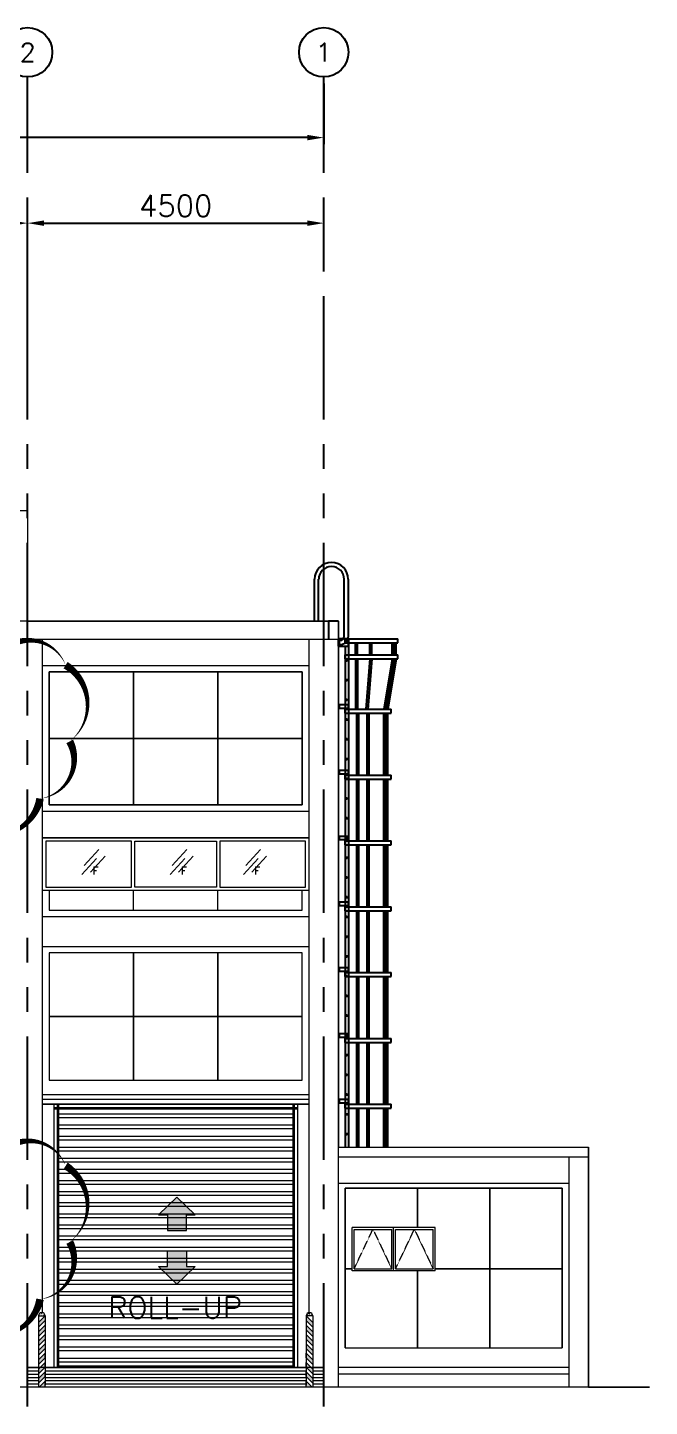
# Model space of a CAD drawing. Header units: inches. Extents: x 10298 to 58665, y -34908 to 21181.
# Drawn here: x 49213 to 58665, y 224 to 21181 of the extents above; entities that cross this region are included whole.
import ezdxf
from ezdxf.enums import TextEntityAlignment as Align

# ---------------------------------------------------------------- set-up
doc = ezdxf.new("R2010")
doc.units = ezdxf.units.IN
doc.header["$MEASUREMENT"] = 0
for name, pattern in [('CENTER', [2, 1.25, -0.25, 0.25, -0.25]), ('HIDDEN', [0.375, 0.25, -0.125]), ('HIDDEN2', [0.1875, 0.125, -0.0625]), ('PHANTOM', [2.5, 1.25, -0.25, 0.25, -0.25, 0.25, -0.25])]:
    doc.linetypes.add(name, pattern=pattern)
for name, color, linetype in [('GRID_TXT45', 4, 'Continuous'), ('M-DIM', 8, 'Continuous'), ('M-HVAC-DUCT-NEW', 5, 'Continuous'), ('M-X-BKGD', 8, 'Continuous')]:
    doc.layers.add(name, color=color, linetype=linetype)
doc.styles.add('SIMPLEX', font='simplex.shx')

# ---------------------------------------------------------------- blocks, each defined once
blk = doc.blocks.new('GRID_SYM')
at = {"color": 2}
blk.add_circle((0, 6), 6, dxfattribs=at)
at = {"layer": 'GRID_TXT45', "color": 4, "style": 'SIMPLEX'}
blk.add_attdef('GRD_TXT', text='', height=4.5, dxfattribs=at).set_placement((0, 6), align=Align.MIDDLE_CENTER)
blk = doc.blocks.new('GRID')
at = {"layer": 'M-DIM', "linetype": 'PHANTOM', "ltscale": 1500}
for p, q in [((55266, 10630), (55266, 30837)), ((59766, 10630), (59766, 30837))]:
    blk.add_line(p, q, dxfattribs=at)
at = {"layer": 'M-DIM'}
for p, q in [((59766, 30737), (59766, 29815)), ((59516, 29915), (19516, 29915)), ((55266, 27456), (55266, 28715)), ((55266, 27456), (55266, 28715)), ((59766, 27964), (59766, 28715)), ((55516, 28615), (59516, 28615))]:
    blk.add_line(p, q, dxfattribs=at)
for points in [[(59516, 29956), (59516, 29873), (59766, 29915)], [(55016, 28656), (55016, 28573), (55266, 28615)], [(55516, 28656), (55516, 28573), (55266, 28615)], [(59516, 28656), (59516, 28573), (59766, 28615)]]:
    blk.add_solid(points, dxfattribs=at)
at = {"xscale": 62.5, "yscale": 62.5, "zscale": 62.5}
for p, values in [((55266, 30837), {'GRD_TXT': '2'}), ((59766, 30837), {'GRD_TXT': '1'})]:
    blk.add_blockref('GRID_SYM', p, dxfattribs=at).add_auto_attribs(values)
at = {"layer": 'M-DIM', "insert": (57516, 28877), "char_height": 325, "attachment_point": 5, "style": 'SIMPLEX'}
blk.add_mtext('\\A1;4500', dxfattribs=at)
blk = doc.blocks.new('ELEV 1')
at = {"layer": 'M-X-BKGD', "lineweight": 0}
for points in [[(57390, 13541), (57390, 13304), (57680, 13304), (57680, 13541), (57814, 13541), (57535, 13809), (57256, 13541)], [(57535, 12491), (57814, 12759), (57680, 12759), (57680, 12995), (57390, 12995), (57390, 12759), (57256, 12759)]]:
    blk.add_hatch(color=256, dxfattribs=at).paths.add_polyline_path(points)
h = blk.add_hatch(color=256, dxfattribs=at)
h.paths.add_polyline_path([(55532, 12005), (55532, 11934), (55432, 11834), (55432, 11905)])
h.paths.add_polyline_path([(55532, 11863), (55532, 11793), (55432, 11693), (55432, 11763)])
h.paths.add_polyline_path([(55532, 11722), (55532, 11651), (55432, 11551), (55432, 11622)])
h.paths.add_polyline_path([(55532, 11580), (55532, 11510), (55432, 11410), (55432, 11480)])
h.paths.add_polyline_path([(55532, 11439), (55532, 11368), (55432, 11268), (55432, 11339)])
h.paths.add_polyline_path([(55432, 11198), (55456, 11222), (55527, 11222), (55432, 11127)])
h.paths.add_polyline_path([(55532, 11298), (55532, 11227), (55527, 11222), (55456, 11222)])
h.paths.add_polyline_path([(55432, 11056), (55532, 11156), (55532, 11085), (55432, 10985)])
h.paths.add_polyline_path([(55532, 11015), (55532, 10922), (55439, 10922)])
h = blk.add_hatch(color=256, dxfattribs=at)
h.paths.add_polyline_path([(59499, 12005), (59499, 11934), (59599, 11834), (59599, 11905)])
h.paths.add_polyline_path([(59499, 11863), (59499, 11793), (59599, 11693), (59599, 11763)])
h.paths.add_polyline_path([(59499, 11722), (59499, 11651), (59599, 11551), (59599, 11622)])
h.paths.add_polyline_path([(59499, 11580), (59499, 11510), (59599, 11410), (59599, 11480)])
h.paths.add_polyline_path([(59499, 11439), (59499, 11368), (59599, 11268), (59599, 11339)])
h.paths.add_polyline_path([(59599, 11198), (59575, 11222), (59504, 11222), (59599, 11127)])
h.paths.add_polyline_path([(59499, 11298), (59499, 11227), (59504, 11222), (59575, 11222)])
h.paths.add_polyline_path([(59599, 11056), (59499, 11156), (59499, 11085), (59599, 10985)])
h.paths.add_polyline_path([(59499, 11015), (59499, 10922), (59592, 10922)])
for p, q in [((55116, 24245), (55266, 24245)), ((55266, 24245), (55266, 22567)), ((59991, 22567), (19041, 22567)), ((55266, 22567), (59991, 22567)), ((59991, 22567), (59991, 14572)), ((55591, 19772), (55591, 21794)), ((55591, 21794), (59441, 21794)), ((56874, 21794), (55591, 21794)), ((55591, 21794), (55591, 19772)), ((56874, 21794), (55591, 21794)), ((55591, 21794), (55591, 19772)), ((56874, 21794), (55591, 21794)), ((55591, 21794), (55591, 19772)), ((56874, 21794), (55591, 21794)), ((55591, 21794), (55591, 20783)), ((56874, 19772), (56874, 21794)), ((56874, 19772), (56874, 21794)), ((58157, 21794), (56874, 21794)), ((56874, 21794), (56874, 19772)), ((56874, 19772), (56874, 21794)), ((56874, 19772), (56874, 21794)), ((58157, 21794), (56874, 21794)), ((56874, 21794), (56874, 19772)), ((56874, 19772), (56874, 21794)), ((56874, 19772), (56874, 21794)), ((58157, 21794), (56874, 21794)), ((56874, 21794), (56874, 19772)), ((56874, 19772), (56874, 21794)), ((58157, 21794), (56874, 21794)), ((56874, 21794), (56874, 20783)), ((56874, 20783), (56874, 21794)), ((58157, 21794), (58157, 19772)), ((58157, 21794), (58157, 19772)), ((59441, 21794), (58157, 21794)), ((58157, 21794), (58157, 19772)), ((58157, 19772), (58157, 21794)), ((58157, 21794), (58157, 19772)), ((59441, 21794), (58157, 21794)), ((58157, 21794), (58157, 19772)), ((58157, 19772), (58157, 21794)), ((58157, 21794), (58157, 19772)), ((59441, 21794), (58157, 21794)), ((58157, 21794), (58157, 19772)), ((58157, 19772), (58157, 21794)), ((58157, 20783), (58157, 21794)), ((59441, 21794), (58157, 21794)), ((58157, 21794), (58157, 20783)), ((59441, 21794), (59441, 19772)), ((59441, 19772), (59441, 21794)), ((59441, 19772), (59441, 21794)), ((59441, 19772), (59441, 21794)), ((59441, 20783), (59441, 21794)), ((55591, 20783), (56874, 20783)), ((56874, 20783), (55591, 20783)), ((55591, 20783), (55591, 19772)), ((56874, 20783), (58157, 20783)), ((58157, 20783), (56874, 20783)), ((56874, 20783), (56874, 19772)), ((56874, 19772), (56874, 20783)), ((59441, 20783), (58157, 20783)), ((58157, 20783), (58157, 19772)), ((58157, 19772), (58157, 20783)), ((58157, 20783), (59441, 20783)), ((59441, 19772), (59441, 20783)), ((59441, 19772), (55591, 19772)), ((55591, 19772), (56874, 19772)), ((55591, 19772), (56874, 19772)), ((55591, 19772), (56874, 19772)), ((55591, 19772), (56874, 19772)), ((56874, 19772), (58157, 19772)), ((56874, 19772), (58157, 19772)), ((56874, 19772), (58157, 19772)), ((56874, 19772), (58157, 19772)), ((58157, 19772), (59441, 19772)), ((58157, 19772), (59441, 19772)), ((58157, 19772), (59441, 19772)), ((58157, 19772), (59441, 19772)), ((55491, 18472), (55491, 19272)), ((55491, 19272), (59541, 19272)), ((56846, 19222), (55541, 19222)), ((55541, 19222), (55541, 18522)), ((55591, 19272), (55591, 19272)), ((55591, 19272), (55591, 19272)), ((56348, 19093), (56125, 18853)), ((56846, 18522), (56846, 19222)), ((56896, 18522), (56896, 19222)), ((56896, 19222), (58136, 19222)), ((57688, 19093), (57465, 18853)), ((58136, 19222), (58136, 18522)), ((59491, 19222), (58186, 19222)), ((58186, 19222), (58186, 18522)), ((58803, 19093), (58580, 18853)), ((59491, 18522), (59491, 19222)), ((59541, 19272), (59541, 18472)), ((56313, 18958), (56090, 18717)), ((56442, 18992), (56219, 18752)), ((57653, 18958), (57430, 18717)), ((57782, 18992), (57559, 18752)), ((58768, 18958), (58545, 18717)), ((58897, 18992), (58674, 18752)), ((59541, 18472), (55491, 18472)), ((55541, 18522), (56846, 18522)), ((55591, 18472), (55591, 18172)), ((56874, 18172), (56874, 18472)), ((58136, 18522), (56896, 18522)), ((58157, 18172), (58157, 18472)), ((58186, 18522), (59491, 18522)), ((59441, 18172), (59441, 18472)), ((56874, 18172), (56874, 18372)), ((55591, 18172), (59441, 18172)), ((59441, 17522), (55591, 17522)), ((56874, 17522), (55591, 17522)), ((55591, 17522), (55591, 16555)), ((56874, 16555), (56874, 17522)), ((58157, 17522), (56874, 17522)), ((56874, 17522), (56874, 16555)), ((58157, 16555), (58157, 17522)), ((59441, 17522), (58157, 17522)), ((58157, 17522), (58157, 16555)), ((59441, 16555), (59441, 17522)), ((55591, 16555), (56874, 16555)), ((56874, 16555), (55591, 16555)), ((55591, 16555), (55591, 15588)), ((56874, 16555), (58157, 16555)), ((56874, 15588), (56874, 16555)), ((58157, 16555), (56874, 16555)), ((56874, 16555), (56874, 15588)), ((58157, 16555), (59441, 16555)), ((58157, 15588), (58157, 16555)), ((59441, 16555), (58157, 16555)), ((58157, 16555), (58157, 15588)), ((59441, 15588), (59441, 16555)), ((55591, 15588), (56874, 15588)), ((56874, 15588), (58157, 15588)), ((58157, 15588), (59441, 15588)), ((59541, 15297), (55491, 15297)), ((55491, 15222), (59541, 15222)), ((55666, 15222), (55666, 11222)), ((55666, 15222), (59366, 15222)), ((55666, 15172), (59366, 15172)), ((55666, 15152), (59366, 15152)), ((55716, 15222), (55716, 11222)), ((55736, 15222), (55736, 11222)), ((59296, 15222), (59296, 11222)), ((59316, 15222), (59316, 11222)), ((59366, 15222), (59366, 11222)), ((59991, 14572), (63791, 14572)), ((63791, 14572), (63791, 10922)), ((60091, 11522), (60091, 13947)), ((60091, 13947), (63391, 13947)), ((60091, 13947), (60091, 11522)), ((61191, 13947), (60091, 13947)), ((60091, 13947), (60091, 12722)), ((61191, 13947), (61191, 13352)), ((62291, 13947), (61191, 13947)), ((61191, 13947), (61191, 13352)), ((61191, 13352), (61191, 13947)), ((62291, 13947), (62291, 11522)), ((63391, 13947), (62291, 13947)), ((62291, 13947), (62291, 12722)), ((62291, 12722), (62291, 13947)), ((63391, 13947), (63391, 11522)), ((63391, 12722), (63391, 13947)), ((57535, 13809), (57256, 13541)), ((57814, 13541), (57535, 13809)), ((57256, 13541), (57390, 13541)), ((57390, 13541), (57390, 13304)), ((57680, 13304), (57680, 13541)), ((57680, 13541), (57814, 13541)), ((57390, 13304), (57680, 13304)), ((60829, 13352), (60199, 13352)), ((60199, 12692), (60199, 13352)), ((60229, 13322), (60799, 13322)), ((60229, 12722), (60229, 13322)), ((60799, 12722), (60799, 13322)), ((60829, 12692), (60829, 13352)), ((61459, 13352), (60829, 13352)), ((60829, 12692), (60829, 13352)), ((60859, 13322), (61429, 13322)), ((60859, 12722), (60859, 13322)), ((61429, 12722), (61429, 13322)), ((61459, 12692), (61459, 13352)), ((57390, 12759), (57390, 12995)), ((57390, 12995), (57680, 12995)), ((57680, 12995), (57680, 12759)), ((57535, 12491), (57256, 12759)), ((57256, 12759), (57390, 12759)), ((57814, 12759), (57535, 12491)), ((57680, 12759), (57814, 12759)), ((60091, 12722), (60199, 12722)), ((60199, 12722), (60091, 12722)), ((60091, 12722), (60091, 11522)), ((60091, 12722), (60199, 12722)), ((60829, 12692), (60199, 12692)), ((60229, 12722), (60799, 12722)), ((61459, 12692), (60829, 12692)), ((60859, 12722), (61429, 12722)), ((61191, 12692), (61191, 11522)), ((61191, 12692), (61191, 11522)), ((61191, 11522), (61191, 12692)), ((61459, 12722), (63391, 12722)), ((62291, 12722), (61459, 12722)), ((61459, 12722), (62291, 12722)), ((63391, 12722), (62291, 12722)), ((62291, 12722), (62291, 11522)), ((62291, 12722), (63391, 12722)), ((62291, 11522), (62291, 12722)), ((63391, 11522), (63391, 12722)), ((55432, 12005), (55432, 10922)), ((55432, 12005), (55532, 12005)), ((55532, 12005), (55432, 11905)), ((55532, 12005), (55532, 10955)), ((59499, 12005), (59499, 10955)), ((59599, 12005), (59499, 12005)), ((59499, 12005), (59599, 11905)), ((59599, 12005), (59599, 10922)), ((55532, 11934), (55432, 11834)), ((55532, 11863), (55432, 11763)), ((55532, 11793), (55432, 11693)), ((59499, 11934), (59599, 11834)), ((59499, 11863), (59599, 11763)), ((59499, 11793), (59599, 11693)), ((55532, 11722), (55432, 11622)), ((55532, 11651), (55432, 11551)), ((55532, 11580), (55432, 11480)), ((59499, 11722), (59599, 11622)), ((59499, 11651), (59599, 11551)), ((59499, 11580), (59599, 11480)), ((55532, 11510), (55432, 11410)), ((55532, 11439), (55432, 11339)), ((55532, 11439), (55432, 11339)), ((55532, 11368), (55432, 11268)), ((55432, 11339), (55432, 11268)), ((55532, 11368), (55532, 11439)), ((59499, 11510), (59599, 11410)), ((59499, 11439), (59599, 11339)), ((59499, 11439), (59599, 11339)), ((59499, 11368), (59499, 11439)), ((59499, 11368), (59599, 11268)), ((59599, 11339), (59599, 11268)), ((60091, 11522), (63391, 11522)), ((60091, 11522), (61191, 11522)), ((61191, 11522), (62291, 11522)), ((62291, 11522), (63391, 11522)), ((59766, 11222), (55266, 11222)), ((55266, 11222), (55266, 10922)), ((55266, 11222), (55432, 11222)), ((55266, 11172), (55432, 11172)), ((55266, 11122), (55432, 11122)), ((55532, 11298), (55432, 11198)), ((55532, 11298, 0), (55432, 11198, 0)), ((55532, 11227), (55432, 11127)), ((55532, 11227, 0), (55432, 11127, 0)), ((55432, 11198, 0), (55432, 11198, 0)), ((55432, 11198, 0), (55432, 11127, 0)), ((55532, 11156), (55432, 11056)), ((55532, 11156, 0), (55432, 11056, 0)), ((55532, 11227, 0), (55532, 11298, 0)), ((55532, 11222), (59499, 11222)), ((55532, 11172), (59499, 11172)), ((55532, 11085, 0), (55532, 11156, 0)), ((55532, 11122), (59499, 11122)), ((59296, 11242), (55736, 11242)), ((59499, 11298), (59599, 11198)), ((59499, 11227, 0), (59499, 11298, 0)), ((59499, 11298, 0), (59599, 11198, 0)), ((59499, 11227), (59599, 11127)), ((59499, 11227, 0), (59599, 11127, 0)), ((59499, 11156), (59599, 11056)), ((59499, 11085, 0), (59499, 11156, 0)), ((59499, 11156, 0), (59599, 11056, 0)), ((59599, 11222), (59766, 11222)), ((59599, 11198, 0), (59599, 11198, 0)), ((59599, 11198, 0), (59599, 11127, 0)), ((59599, 11172), (59766, 11172)), ((59599, 11122), (59766, 11122)), ((59766, 11222), (59766, 10922)), ((64717, 10922), (16727, 10922)), ((55266, 11072), (55432, 11072)), ((55266, 11022), (55432, 11022)), ((55266, 10972), (55432, 10972)), ((55532, 11085), (55432, 10985)), ((55532, 11085, 0), (55432, 10985, 0)), ((55432, 11056, 0), (55432, 11056, 0)), ((55432, 11056, 0), (55432, 10985, 0)), ((55532, 11015), (55439, 10922)), ((55532, 11015), (55472, 10955)), ((55532, 11072), (59499, 11072)), ((55532, 11022), (59499, 11022)), ((55532, 10922), (55532, 11015)), ((55532, 10972), (59499, 10972)), ((59499, 11085), (59599, 10985)), ((59499, 11085, 0), (59599, 10985, 0)), ((59499, 11015), (59559, 10955)), ((59499, 11015), (59592, 10922)), ((59499, 10922), (59499, 11015)), ((59599, 11072), (59766, 11072)), ((59599, 11056, 0), (59599, 11056, 0)), ((59599, 11056, 0), (59599, 10985, 0)), ((59599, 11022), (59766, 11022)), ((59599, 10972), (59766, 10972)), ((63791, 10922), (64717, 10922))]:
    blk.add_line(p, q, dxfattribs=at)
at = {"layer": 'M-X-BKGD'}
for p, q in [((59625, 22567), (59625, 23202)), ((59688, 22567), (59688, 23202)), ((60078, 22335), (60078, 23202)), ((60141, 22335), (60141, 23202)), ((59841, 22567), (59841, 22294)), ((59991, 22567), (59841, 22567)), ((59991, 22295), (60064, 22295)), ((59991, 22185), (59991, 22295)), ((60001, 22295), (59991, 22295)), ((59991, 22295), (59991, 22185)), ((60001, 22185), (60001, 22295)), ((60001, 22185), (60001, 22295)), ((60064, 22295), (60001, 22295)), ((60001, 22295), (60001, 22185)), ((60015, 22272), (60001, 22272)), ((60084, 22295), (60141, 22295)), ((60141, 22295), (60084, 22295)), ((60091, 22235), (60091, 22295)), ((60091, 22295), (60891, 22295)), ((60091, 22235), (60891, 22235)), ((60141, 22295), (60141, 14572)), ((60141, 22185), (60141, 22295)), ((60250, 22056), (60250, 22235)), ((60280, 22056), (60280, 22235)), ((60466, 22056), (60466, 22235)), ((60496, 22056), (60496, 22235)), ((60809, 22056), (60809, 22235)), ((60839, 22056), (60839, 22235)), ((60869, 22056), (60869, 22235)), ((60891, 22235), (60891, 22295)), ((59991, 22185), (60141, 22185)), ((59991, 22185), (60001, 22185)), ((60015, 22209), (60001, 22209)), ((60001, 22185), (60141, 22185)), ((60091, 22185), (60091, 14572)), ((60091, 21995), (60091, 22056)), ((60091, 22056), (60891, 22056)), ((60891, 21995), (60891, 22056)), ((60091, 21995), (60891, 21995)), ((60250, 21995), (60250, 21226)), ((60280, 21995), (60280, 21226)), ((60466, 21994), (60406, 21226)), ((60496, 21992), (60436, 21224)), ((60808, 21995), (60681, 21226)), ((60839, 21995), (60711, 21226)), ((60869, 21995), (60742, 21226)), ((60091, 21165), (60091, 21226)), ((60091, 21226), (60791, 21226)), ((60791, 21165), (60791, 21226)), ((60091, 21165), (60791, 21165)), ((60270, 20225), (60270, 21165)), ((60300, 20225), (60300, 21165)), ((60426, 20225), (60426, 21165)), ((60456, 20225), (60456, 21165)), ((60681, 20225), (60681, 21165)), ((60711, 20225), (60711, 21165)), ((60742, 20225), (60742, 21165)), ((60001, 20295), (59991, 20295)), ((59991, 20295), (59991, 20245)), ((59991, 20245), (60001, 20245)), ((60001, 20245), (60001, 20295)), ((60141, 20295), (60001, 20295)), ((60001, 20295), (60001, 20245)), ((60001, 20245), (60141, 20245)), ((60091, 20165), (60091, 20225)), ((60091, 20225), (60791, 20225)), ((60091, 20165), (60791, 20165)), ((60141, 20245), (60141, 20295)), ((60270, 19225), (60270, 20165)), ((60300, 19225), (60300, 20165)), ((60426, 19225), (60426, 20165)), ((60456, 19225), (60456, 20165)), ((60681, 19225), (60681, 20165)), ((60711, 19225), (60711, 20165)), ((60742, 19225), (60742, 20165)), ((60791, 20165), (60791, 20225)), ((60001, 19295), (59991, 19295)), ((59991, 19295), (59991, 19245)), ((60001, 19245), (60001, 19295)), ((60141, 19295), (60001, 19295)), ((60001, 19295), (60001, 19245)), ((60141, 19245), (60141, 19295)), ((59991, 19245), (60001, 19245)), ((60001, 19245), (60141, 19245)), ((60091, 19165), (60091, 19225)), ((60091, 19225), (60791, 19225)), ((60091, 19165), (60091, 19225)), ((60091, 19225), (60791, 19225)), ((60091, 19165), (60791, 19165)), ((60091, 19165), (60791, 19165)), ((60270, 18225), (60270, 19165)), ((60300, 18225), (60300, 19165)), ((60426, 18225), (60426, 19165)), ((60456, 18225), (60456, 19165)), ((60681, 18225), (60681, 19165)), ((60711, 18225), (60711, 19165)), ((60742, 18225), (60742, 19165)), ((60791, 19165), (60791, 19225)), ((60791, 19165), (60791, 19225)), ((60001, 18295), (59991, 18295)), ((59991, 18295), (59991, 18245)), ((59991, 18245), (60001, 18245)), ((60001, 18245), (60001, 18295)), ((60141, 18295), (60001, 18295)), ((60001, 18295), (60001, 18245)), ((60001, 18245), (60141, 18245)), ((60141, 18245), (60141, 18295)), ((60091, 18164), (60091, 18225)), ((60091, 18225), (60791, 18225)), ((60091, 18164), (60791, 18164)), ((60091, 18164), (60791, 18164)), ((60270, 17225), (60270, 18164)), ((60300, 17225), (60300, 18164)), ((60426, 17225), (60426, 18164)), ((60456, 17225), (60456, 18164)), ((60681, 17225), (60681, 18164)), ((60711, 17225), (60711, 18164)), ((60742, 17225), (60742, 18164)), ((60791, 18164), (60791, 18225)), ((60001, 17295), (59991, 17295)), ((59991, 17295), (59991, 17245)), ((59991, 17245), (60001, 17245)), ((60001, 17245), (60001, 17295)), ((60141, 17295), (60001, 17295)), ((60001, 17295), (60001, 17245)), ((60001, 17245), (60141, 17245)), ((60091, 17164), (60091, 17225)), ((60091, 17225), (60791, 17225)), ((60141, 17245), (60141, 17295)), ((60791, 17164), (60791, 17225)), ((60091, 17164), (60791, 17164)), ((60270, 16224), (60270, 17164)), ((60300, 16224), (60300, 17164)), ((60426, 16224), (60426, 17164)), ((60456, 16224), (60456, 17164)), ((60681, 16224), (60681, 17164)), ((60711, 16224), (60711, 17164)), ((60742, 16224), (60742, 17164)), ((60001, 16295), (59991, 16295)), ((59991, 16295), (59991, 16245)), ((59991, 16245), (60001, 16245)), ((60001, 16245), (60001, 16295)), ((60141, 16295), (60001, 16295)), ((60001, 16295), (60001, 16245)), ((60001, 16245), (60141, 16245)), ((60091, 16164), (60091, 16224)), ((60091, 16224), (60791, 16224)), ((60091, 16164), (60091, 16224)), ((60091, 16224), (60791, 16224)), ((60091, 16164), (60791, 16164)), ((60091, 16164), (60791, 16164)), ((60141, 16245), (60141, 16295)), ((60270, 15224), (60270, 16164)), ((60300, 15224), (60300, 16164)), ((60426, 15224), (60426, 16164)), ((60456, 15224), (60456, 16164)), ((60681, 15224), (60681, 16164)), ((60711, 15224), (60711, 16164)), ((60742, 15224), (60742, 16164)), ((60791, 16164), (60791, 16224)), ((60791, 16164), (60791, 16224)), ((60001, 15295), (59991, 15295)), ((59991, 15295), (59991, 15245)), ((59991, 15245), (60001, 15245)), ((60001, 15245), (60001, 15295)), ((60141, 15295), (60001, 15295)), ((60001, 15295), (60001, 15245)), ((60001, 15245), (60141, 15245)), ((60091, 15163), (60091, 15224)), ((60091, 15224), (60791, 15224)), ((60091, 15163), (60791, 15163)), ((60091, 15163), (60791, 15163)), ((60141, 15245), (60141, 15295)), ((60270, 14572), (60270, 15163)), ((60300, 14572), (60300, 15163)), ((60426, 14572), (60426, 15163)), ((60456, 14572), (60456, 15163)), ((60681, 14572), (60681, 15163)), ((60711, 14572), (60711, 15163)), ((60742, 14572), (60742, 15163)), ((60791, 15163), (60791, 15224))]:
    blk.add_line(p, q, dxfattribs=at)
at = {"layer": 'M-X-BKGD', "lineweight": 20}
for p, q in [((59991, 10922), (59991, 22567)), ((19041, 22294), (59991, 22294)), ((55491, 12054), (55491, 22294)), ((59541, 22294), (59541, 12054)), ((55491, 21894), (59541, 21894)), ((59541, 19672), (55491, 19672)), ((59541, 19272), (55491, 19272)), ((59541, 18072), (55491, 18072)), ((55491, 17622), (59541, 17622)), ((55491, 15222), (55491, 15372)), ((55491, 15372), (59541, 15372)), ((59541, 15372), (59541, 15222)), ((59541, 15222), (55491, 15222)), ((59991, 14572), (63791, 14572)), ((63791, 10922), (63791, 14572)), ((59991, 14422), (63491, 14422)), ((63491, 14422), (63491, 10922)), ((63491, 14422), (63791, 14422)), ((59991, 14022), (63491, 14022)), ((59504, 11222), (55456, 11222)), ((59766, 11222), (59599, 11222)), ((63491, 11222), (59991, 11222))]:
    blk.add_line(p, q, dxfattribs=at)
at = {"layer": 'M-X-BKGD', "linetype": 'CENTER'}
for p, q in [((60001, 21295), (59991, 21295)), ((59991, 21295), (59991, 21245)), ((59991, 21245), (60001, 21245)), ((60001, 21245), (60001, 21295)), ((60141, 21295), (60001, 21295)), ((60001, 21295), (60001, 21245)), ((60001, 21245), (60141, 21245)), ((60141, 21245), (60141, 21295))]:
    blk.add_line(p, q, dxfattribs=at)
at = {"layer": 'M-X-BKGD', "linetype": 'Continuous', "lineweight": 0}
for p, q in [((55736, 15078), (59296, 15078)), ((55736, 15022), (59296, 15022)), ((55736, 14909), (59296, 14909)), ((55736, 14853), (59296, 14853)), ((55736, 14740), (59296, 14740)), ((55736, 14684), (59296, 14684)), ((55736, 14572), (59296, 14572)), ((55736, 14515), (59296, 14515)), ((55736, 14403), (59296, 14403)), ((55736, 14347), (59296, 14347)), ((55736, 14234), (59296, 14234)), ((55736, 14178), (59296, 14178)), ((55736, 14065), (59296, 14065)), ((55736, 14009), (59296, 14009)), ((55736, 13897), (59296, 13897)), ((55736, 13840), (59296, 13840)), ((55736, 13728), (59296, 13728)), ((55736, 13672), (59296, 13672)), ((55736, 13559), (59296, 13559)), ((55736, 13503), (59296, 13503)), ((55736, 13390), (59296, 13390)), ((55736, 13334), (59296, 13334)), ((55736, 13222), (59296, 13222)), ((55736, 13165), (59296, 13165)), ((55736, 13053), (59296, 13053)), ((55736, 12997), (59296, 12997)), ((55736, 12884), (59296, 12884)), ((55736, 12828), (59296, 12828)), ((55736, 12715), (59296, 12715)), ((55736, 12659), (59296, 12659)), ((55736, 12547), (59296, 12547)), ((55736, 12490), (59296, 12490)), ((55736, 12378), (59296, 12378)), ((55736, 12322), (59296, 12322)), ((55736, 12209), (59296, 12209)), ((55438, 12028), (55443, 12033)), ((55438, 12028), (55444, 12027)), ((55439, 12021), (55439, 12021)), ((55444, 12027), (55443, 12033)), ((55443, 12025), (55443, 12025)), ((55449, 12005), (55449, 12005)), ((55450, 12031), (55450, 12031)), ((55455, 12005), (55455, 12005)), ((55456, 12046), (55456, 12046)), ((55456, 12023), (55456, 12023)), ((55467, 12033), (55467, 12033)), ((55471, 12051), (55471, 12051)), ((55472, 12046), (55475, 12050)), ((55472, 12046), (55476, 12045)), ((55472, 12009), (55477, 12011)), ((55472, 12009), (55475, 12007)), ((55476, 12045), (55475, 12050)), ((55475, 12007), (55477, 12011)), ((55475, 12009), (55475, 12009)), ((55479, 12028), (55479, 12028)), ((55480, 12023), (55480, 12023)), ((55491, 12028), (55491, 12028)), ((55492, 12051), (55492, 12051)), ((55494, 12036), (55494, 12036)), ((55496, 12012), (55496, 12012)), ((55513, 12016), (55518, 12022)), ((55513, 12016), (55519, 12015)), ((55517, 12022), (55517, 12022)), ((55519, 12015), (55518, 12022)), ((55520, 12035), (55520, 12035)), ((55520, 12015), (55520, 12015)), ((55526, 12010), (55526, 12010)), ((55736, 12153), (59296, 12153)), ((55736, 12040), (59296, 12040)), ((55736, 11984), (59296, 11984)), ((59501, 12016), (59501, 12016)), ((59510, 12022), (59510, 12022)), ((59516, 12006), (59516, 12006)), ((59519, 12024), (59525, 12030)), ((59519, 12024), (59525, 12023)), ((59525, 12023), (59525, 12030)), ((59528, 12024), (59528, 12024)), ((59529, 12049), (59529, 12049)), ((59531, 12048), (59536, 12050)), ((59531, 12048), (59535, 12046)), ((59533, 12013), (59533, 12013)), ((59534, 12037), (59534, 12037)), ((59535, 12046), (59536, 12050)), ((59538, 12014), (59538, 12014)), ((59544, 12008), (59544, 12008)), ((59546, 12052), (59546, 12052)), ((59547, 12050), (59547, 12050)), ((59547, 12037), (59551, 12041)), ((59547, 12037), (59552, 12037)), ((59552, 12037), (59551, 12041)), ((59552, 12050), (59552, 12050)), ((59553, 12005), (59553, 12005)), ((59554, 12028), (59554, 12028)), ((59568, 12018), (59568, 12018)), ((59569, 12041), (59569, 12041)), ((59573, 12020), (59578, 12022)), ((59573, 12020), (59577, 12018)), ((59576, 12013), (59576, 12013)), ((59577, 12018), (59578, 12022)), ((59580, 12006), (59580, 12006)), ((59585, 12015), (59585, 12015)), ((59594, 12012), (59598, 12017)), ((59594, 12012), (59599, 12012)), ((59598, 12008), (59598, 12008)), ((55736, 11872), (59296, 11872)), ((55736, 11815), (59296, 11815)), ((55736, 11703), (59296, 11703)), ((55736, 11647), (59296, 11647)), ((55736, 11534), (59296, 11534)), ((55736, 11478), (59296, 11478)), ((55736, 11365), (59296, 11365)), ((55736, 11309), (59296, 11309))]:
    blk.add_line(p, q, dxfattribs=at)
at = {"layer": 'M-X-BKGD', "linetype": 'HIDDEN2', "lineweight": 0, "ltscale": 3}
for p, q in [((60229, 12722), (60514, 13322)), ((60514, 13322), (60799, 12722)), ((60859, 12722), (61144, 13322)), ((61144, 13322), (61429, 12722))]:
    blk.add_line(p, q, dxfattribs=at)
at = {"layer": 'M-X-BKGD', "linetype": 'HIDDEN', "lineweight": 20}
blk.add_line((63491, 11122), (59991, 11122), dxfattribs=at)
at = {"layer": 'M-X-BKGD'}
for centre in [(60116, 22270), (60116, 21970), (60116, 21670), (60116, 21370), (60116, 21070), (60116, 20770), (60116, 20470), (60116, 20170), (60116, 19870), (60116, 19570), (60116, 19270), (60116, 18970), (60116, 18670), (60116, 18370), (60116, 18070), (60116, 17770), (60116, 17470), (60116, 17170), (60116, 16870), (60116, 16570), (60116, 16270), (60116, 15970), (60116, 15670), (60116, 15370), (60116, 15070), (60116, 14770)]:
    blk.add_circle(centre, 10, dxfattribs=at)
for centre, radius, start, end in [((59884, 23202), 256, 0, 180), ((59884, 23202), 194, 0, 180), ((60015, 22335), 63, 270, 0), ((60015, 22335), 126, 270, 0)]:
    blk.add_arc(centre, radius, start, end, dxfattribs=at)
at = {"layer": 'M-X-BKGD', "lineweight": 0}
for centre in [(55482, 12005), (59549, 12005)]:
    blk.add_arc(centre, 50, 0, 180, dxfattribs=at)
at = {"layer": 'M-X-BKGD', "style": 'SIMPLEX'}
for p in [(56252, 18713), (57592, 18713), (58707, 18713)]:
    blk.add_text('F', height=120, dxfattribs=at).set_placement(p)
at = {"layer": 'M-X-BKGD', "lineweight": 0, "style": 'SIMPLEX'}
blk.add_text('ROLL-UP', height=325, dxfattribs=at).set_placement((56490, 11970))

msp = doc.modelspace()

# ---------------------------------------------------------------- linework, layer by layer
at = {"layer": 'M-HVAC-DUCT-NEW', "color": 2}
for points in [[(48339, 9004, 0, 116, 0.520567), (49403, 9462, 0, 116, 0.520567), (49854, 10332, 0, 116, 0.520567), (49792, 11491, 0, 116, 0.520567), (48840, 11719, 0, 116, 0.520567)], [(48339, 1395, 0, 116, 0.520567), (49403, 1853, 0, 116, 0.520567), (49854, 2723, 0, 116, 0.520567), (49792, 3882, 0, 116, 0.520567), (48840, 4110, 0, 116, 0.520567)]]:
    msp.add_lwpolyline(points, format="xyseb", dxfattribs=at)

# ---------------------------------------------------------------- block references
at = {"layer": 'M-X-BKGD'}
for name in ['GRID', 'ELEV 1']:
    msp.add_blockref(name, (-6052, -10406), dxfattribs=at)

doc.saveas('drawing.dxf')
